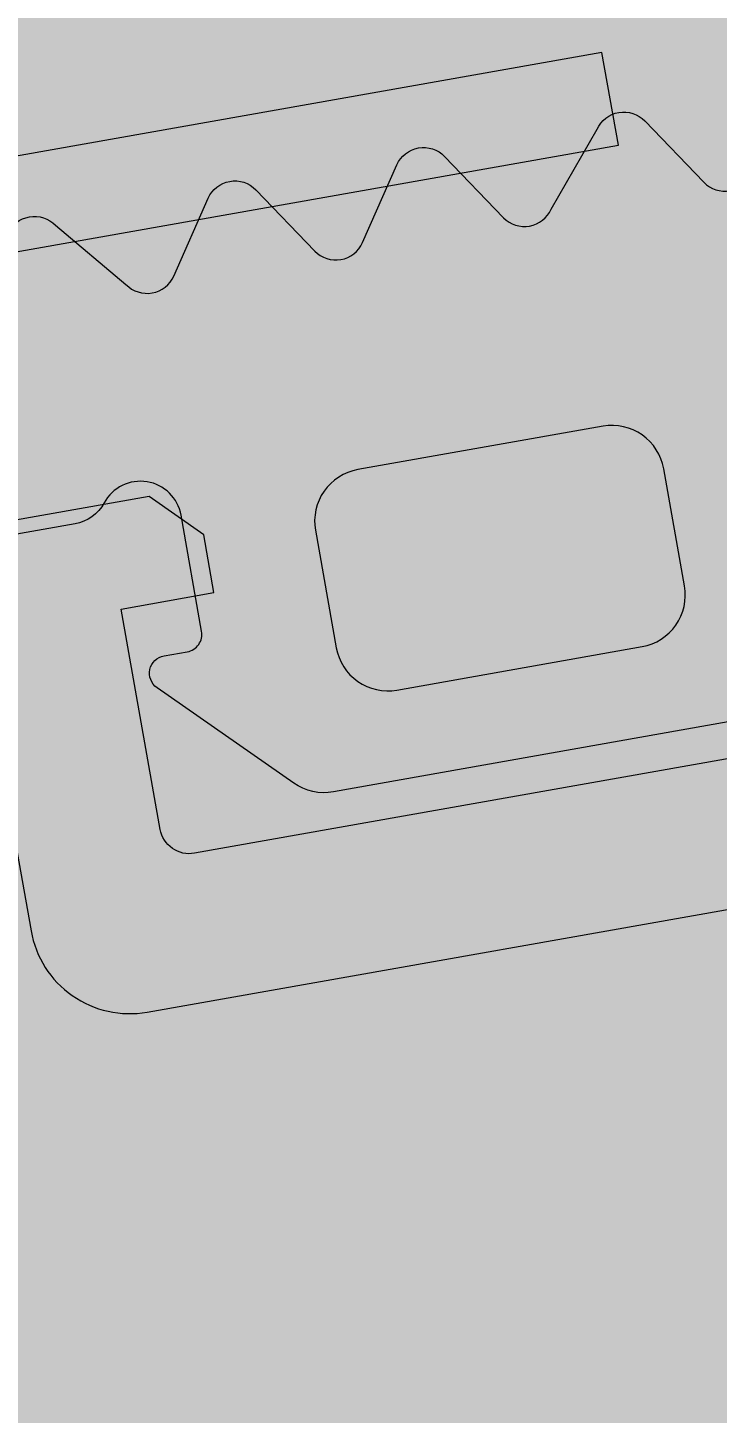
# Model space of a CAD drawing. Header units: millimetres. Extents: x -9096648 to 8741128, y -70248 to 735163.
# Drawn here: x -194438.13 to -194431, y 346318.95 to 346333.3 of the extents above; entities that cross this region are included whole.
import ezdxf
from ezdxf import colors
from ezdxf.entities.mleader import LeaderData, LeaderLine
from ezdxf.enums import TextEntityAlignment as Align
from ezdxf.math import Vec2, Vec3

# ---------------------------------------------------------------- set-up
doc = ezdxf.new("R2018")
doc.units = ezdxf.units.MM
for name, color, linetype, lineweight in [('АР_Маркер экспликации', 239, 'Continuous', 13), ('АР_Номер помещения', 1, 'Continuous', 25), ('АР_Отметки', 250, 'Continuous', 15), ('АР_Помещения_площадь', 19, 'Continuous', 9), ('АР_Размеры', 175, 'Continuous', 9), ('АР_Сущ Несущая стена', 202, 'Continuous', 30)]:
    doc.layers.add(name, color=color, linetype=linetype, lineweight=lineweight)
doc.layers.add('АР_Названия помещений', color=124, linetype='Continuous', lineweight=5, plot=False)
doc.styles.add('ISOCPEUR', font='isocpeui.ttf', dxfattribs={"height": 250})
doc.styles.get("Standard").update_dxf_attribs({"font": 'arial.ttf'})

# ---------------------------------------------------------------- blocks, each defined once
blk = doc.blocks.new('*U2187')
at = {"color": 8, "style": 'ISOCPEUR', "flags": 1}
blk.add_attdef('КАТЕГОРИЯ', (-499.166, -2092.186), '', height=250, dxfattribs=at)
at = {"layer": 'АР_Номер помещения', "color": 8, "style": 'ISOCPEUR'}
blk.add_attdef('НОМЕР_ПОМЕЩЕНИЯ', text='', height=300, dxfattribs=at).set_placement((-21006.233, -3796.072), align=Align.MIDDLE_CENTER)
at = {"layer": 'АР_Помещения_площадь', "color": 8, "lineweight": 30, "flags": 104}
blk.add_attdef('ИМЯ_ПОМЕЩЕНИЯ', text='', height=100, dxfattribs=at).set_placement((157.628, 1217.141), align=Align.MIDDLE_CENTER)
at = {"layer": 'АР_Помещения_площадь', "color": 8, "style": 'ISOCPEUR'}
blk.add_attdef('ПЛОЩАДЬ_ПОМЕЩЕНИЯ', text='', height=200, dxfattribs=at).set_placement((-20054.82, -13069.522), align=Align.MIDDLE_RIGHT)
blk = doc.blocks.new('*U2171')
at = {"color": 8, "style": 'ISOCPEUR', "flags": 1}
blk.add_attdef('КАТЕГОРИЯ', (-499.166, -2092.186), '', height=250, dxfattribs=at)
at = {"layer": 'АР_Номер помещения', "color": 8, "style": 'ISOCPEUR'}
blk.add_attdef('НОМЕР_ПОМЕЩЕНИЯ', text='', height=300, dxfattribs=at).set_placement((1135.237, -4683.519), align=Align.MIDDLE_CENTER)
at = {"layer": 'АР_Помещения_площадь', "color": 8, "lineweight": 30, "flags": 104}
blk.add_attdef('ИМЯ_ПОМЕЩЕНИЯ', text='', height=100, dxfattribs=at).set_placement((157.628, 1217.141), align=Align.MIDDLE_CENTER)
at = {"layer": 'АР_Помещения_площадь', "color": 8, "style": 'ISOCPEUR'}
blk.add_attdef('ПЛОЩАДЬ_ПОМЕЩЕНИЯ', text='', height=200, dxfattribs=at).set_placement((6388.051, -10752.088), align=Align.MIDDLE_RIGHT)
blk = doc.blocks.new('*U2167')
at = {"color": 8, "style": 'ISOCPEUR', "flags": 1}
blk.add_attdef('КАТЕГОРИЯ', (-499.166, -2092.186), '', height=250, dxfattribs=at)
at = {"layer": 'АР_Номер помещения', "color": 8, "style": 'ISOCPEUR'}
blk.add_attdef('НОМЕР_ПОМЕЩЕНИЯ', text='', height=300, dxfattribs=at).set_placement((-20232.679, 2600.078), align=Align.MIDDLE_CENTER)
at = {"layer": 'АР_Помещения_площадь', "color": 8, "style": 'ISOCPEUR'}
blk.add_attdef('ПЛОЩАДЬ_ПОМЕЩЕНИЯ', text='', height=200, dxfattribs=at).set_placement((-20053.458, 1769.683), align=Align.MIDDLE_RIGHT)
at = {"layer": 'АР_Помещения_площадь', "color": 8, "lineweight": 30, "flags": 104}
blk.add_attdef('ИМЯ_ПОМЕЩЕНИЯ', text='', height=100, dxfattribs=at).set_placement((157.628, 1217.141), align=Align.MIDDLE_CENTER)
blk = doc.blocks.new('*U2168')
at = {"color": 8, "style": 'ISOCPEUR', "flags": 1}
blk.add_attdef('КАТЕГОРИЯ', (-499.166, -2092.186), '', height=250, dxfattribs=at)
at = {"layer": 'АР_Номер помещения', "color": 8, "style": 'ISOCPEUR'}
blk.add_attdef('НОМЕР_ПОМЕЩЕНИЯ', text='', height=300, dxfattribs=at).set_placement((-17103.919, 4164.009), align=Align.MIDDLE_CENTER)
at = {"layer": 'АР_Помещения_площадь', "color": 8, "style": 'ISOCPEUR'}
blk.add_attdef('ПЛОЩАДЬ_ПОМЕЩЕНИЯ', text='', height=200, dxfattribs=at).set_placement((-15108.805, 2968.381), align=Align.MIDDLE_RIGHT)
at = {"layer": 'АР_Помещения_площадь', "color": 8, "lineweight": 30, "flags": 104}
blk.add_attdef('ИМЯ_ПОМЕЩЕНИЯ', text='', height=100, dxfattribs=at).set_placement((157.628, 1217.141), align=Align.MIDDLE_CENTER)
blk = doc.blocks.new('_DotSmall')
at = {"color": 8, "linetype": 'ByBlock', "const_width": 0.5}
blk.add_lwpolyline([(-0.0625, 0, 1), (0.0625, 0, 1)], format="xyb", close=True, dxfattribs=at)

msp = doc.modelspace()

# ---------------------------------------------------------------- linework, layer by layer
at = {"layer": 'АР_Размеры', "color": 8}
msp.add_lwpolyline([(-194482.305, 346323.169), (-194432.024, 346332.08), (-194432.195, 346333.041), (-194482.475, 346324.129)], close=True, dxfattribs=at)
msp.add_lwpolyline([(-194482.305, 346323.169), (-194432.024, 346332.08), (-194432.195, 346333.041), (-194482.475, 346324.129)], close=True, dxfattribs=at)
msp.add_lwpolyline([(-194482.305, 346323.169), (-194432.024, 346332.08), (-194432.195, 346333.041), (-194482.475, 346324.129)], close=True, dxfattribs=at)
msp.add_lwpolyline([(-194482.305, 346323.169), (-194432.024, 346332.08), (-194432.195, 346333.041), (-194482.475, 346324.129)], close=True, dxfattribs=at)
msp.add_lwpolyline([(-194482.305, 346323.169), (-194432.024, 346332.08), (-194432.195, 346333.041), (-194482.475, 346324.129)], close=True, dxfattribs=at)
msp.add_lwpolyline([(-194482.305, 346323.169), (-194432.024, 346332.08), (-194432.195, 346333.041), (-194482.475, 346324.129)], close=True, dxfattribs=at)
msp.add_lwpolyline([(-194482.305, 346323.169), (-194432.024, 346332.08), (-194432.195, 346333.041), (-194482.475, 346324.129)], close=True, dxfattribs=at)
msp.add_lwpolyline([(-194482.305, 346323.169), (-194432.024, 346332.08), (-194432.195, 346333.041), (-194482.475, 346324.129)], close=True, dxfattribs=at)
msp.add_lwpolyline([(-194482.305, 346323.169), (-194432.024, 346332.08), (-194432.195, 346333.041), (-194482.475, 346324.129)], close=True, dxfattribs=at)
msp.add_lwpolyline([(-194482.305, 346323.169), (-194432.024, 346332.08), (-194432.195, 346333.041), (-194482.475, 346324.129)], close=True, dxfattribs=at)
msp.add_lwpolyline([(-194482.305, 346323.169), (-194432.024, 346332.08), (-194432.195, 346333.041), (-194482.475, 346324.129)], close=True, dxfattribs=at)
msp.add_lwpolyline([(-194482.305, 346323.169), (-194432.024, 346332.08), (-194432.195, 346333.041), (-194482.475, 346324.129)], close=True, dxfattribs=at)
msp.add_lwpolyline([(-194482.305, 346323.169), (-194432.024, 346332.08), (-194432.195, 346333.041), (-194482.475, 346324.129)], close=True, dxfattribs=at)
msp.add_lwpolyline([(-194482.305, 346323.169), (-194432.024, 346332.08), (-194432.195, 346333.041), (-194482.475, 346324.129)], close=True, dxfattribs=at)
msp.add_lwpolyline([(-194482.305, 346323.169), (-194432.024, 346332.08), (-194432.195, 346333.041), (-194482.475, 346324.129)], close=True, dxfattribs=at)
msp.add_lwpolyline([(-194482.305, 346323.169), (-194432.024, 346332.08), (-194432.195, 346333.041), (-194482.475, 346324.129)], close=True, dxfattribs=at)
msp.add_lwpolyline([(-194482.305, 346323.169), (-194432.024, 346332.08), (-194432.195, 346333.041), (-194482.475, 346324.129)], close=True, dxfattribs=at)
msp.add_lwpolyline([(-194482.305, 346323.169), (-194432.024, 346332.08), (-194432.195, 346333.041), (-194482.475, 346324.129)], close=True, dxfattribs=at)
msp.add_lwpolyline([(-194482.305, 346323.169), (-194432.024, 346332.08), (-194432.195, 346333.041), (-194482.475, 346324.129)], close=True, dxfattribs=at)
msp.add_lwpolyline([(-194482.305, 346323.169), (-194432.024, 346332.08), (-194432.195, 346333.041), (-194482.475, 346324.129)], close=True, dxfattribs=at)
msp.add_lwpolyline([(-194482.305, 346323.169), (-194432.024, 346332.08), (-194432.195, 346333.041), (-194482.475, 346324.129)], close=True, dxfattribs=at)
msp.add_lwpolyline([(-194482.305, 346323.169), (-194432.024, 346332.08), (-194432.195, 346333.041), (-194482.475, 346324.129)], close=True, dxfattribs=at)
msp.add_lwpolyline([(-194482.305, 346323.169), (-194432.024, 346332.08), (-194432.195, 346333.041), (-194482.475, 346324.129)], close=True, dxfattribs=at)
msp.add_lwpolyline([(-194482.305, 346323.169), (-194432.024, 346332.08), (-194432.195, 346333.041), (-194482.475, 346324.129)], close=True, dxfattribs=at)
at = {"layer": 'АР_Размеры', "color": 8, "lineweight": 0, "ltscale": 100, "transparency": 33554687}
for points in [[(-194438.339, 346331.164, -0.527868), (-194437.843, 346331.252), (-194437.115, 346330.638, 0.527868), (-194436.62, 346330.726), (-194436.267, 346331.532, -0.527868), (-194435.772, 346331.619), (-194435.164, 346330.984, 0.527868), (-194434.668, 346331.072), (-194434.316, 346331.877, -0.527868), (-194433.82, 346331.965), (-194433.212, 346331.33, 0.527868), (-194432.717, 346331.418), (-194432.244, 346332.245, -0.527868), (-194431.749, 346332.332), (-194431.141, 346331.697, 0.527868), (-194430.645, 346331.785)], [(-194438.339, 346331.164, -0.527868), (-194437.843, 346331.252), (-194437.115, 346330.638, 0.527868), (-194436.62, 346330.726), (-194436.267, 346331.532, -0.527868), (-194435.772, 346331.619), (-194435.164, 346330.984, 0.527868), (-194434.668, 346331.072), (-194434.316, 346331.877, -0.527868), (-194433.82, 346331.965), (-194433.212, 346331.33, 0.527868), (-194432.717, 346331.418), (-194432.244, 346332.245, -0.527868), (-194431.749, 346332.332), (-194431.141, 346331.697, 0.527868), (-194430.645, 346331.785)], [(-194438.339, 346331.164, -0.527868), (-194437.843, 346331.252), (-194437.115, 346330.638, 0.527868), (-194436.62, 346330.726), (-194436.267, 346331.532, -0.527868), (-194435.772, 346331.619), (-194435.164, 346330.984, 0.527868), (-194434.668, 346331.072), (-194434.316, 346331.877, -0.527868), (-194433.82, 346331.965), (-194433.212, 346331.33, 0.527868), (-194432.717, 346331.418), (-194432.244, 346332.245, -0.527868), (-194431.749, 346332.332), (-194431.141, 346331.697, 0.527868), (-194430.645, 346331.785)], [(-194438.339, 346331.164, -0.527868), (-194437.843, 346331.252), (-194437.115, 346330.638, 0.527868), (-194436.62, 346330.726), (-194436.267, 346331.532, -0.527868), (-194435.772, 346331.619), (-194435.164, 346330.984, 0.527868), (-194434.668, 346331.072), (-194434.316, 346331.877, -0.527868), (-194433.82, 346331.965), (-194433.212, 346331.33, 0.527868), (-194432.717, 346331.418), (-194432.244, 346332.245, -0.527868), (-194431.749, 346332.332), (-194431.141, 346331.697, 0.527868), (-194430.645, 346331.785)], [(-194438.339, 346331.164, -0.527868), (-194437.843, 346331.252), (-194437.115, 346330.638, 0.527868), (-194436.62, 346330.726), (-194436.267, 346331.532, -0.527868), (-194435.772, 346331.619), (-194435.164, 346330.984, 0.527868), (-194434.668, 346331.072), (-194434.316, 346331.877, -0.527868), (-194433.82, 346331.965), (-194433.212, 346331.33, 0.527868), (-194432.717, 346331.418), (-194432.244, 346332.245, -0.527868), (-194431.749, 346332.332), (-194431.141, 346331.697, 0.527868), (-194430.645, 346331.785)], [(-194438.339, 346331.164, -0.527868), (-194437.843, 346331.252), (-194437.115, 346330.638, 0.527868), (-194436.62, 346330.726), (-194436.267, 346331.532, -0.527868), (-194435.772, 346331.619), (-194435.164, 346330.984, 0.527868), (-194434.668, 346331.072), (-194434.316, 346331.877, -0.527868), (-194433.82, 346331.965), (-194433.212, 346331.33, 0.527868), (-194432.717, 346331.418), (-194432.244, 346332.245, -0.527868), (-194431.749, 346332.332), (-194431.141, 346331.697, 0.527868), (-194430.645, 346331.785)], [(-194438.339, 346331.164, -0.527868), (-194437.843, 346331.252), (-194437.115, 346330.638, 0.527868), (-194436.62, 346330.726), (-194436.267, 346331.532, -0.527868), (-194435.772, 346331.619), (-194435.164, 346330.984, 0.527868), (-194434.668, 346331.072), (-194434.316, 346331.877, -0.527868), (-194433.82, 346331.965), (-194433.212, 346331.33, 0.527868), (-194432.717, 346331.418), (-194432.244, 346332.245, -0.527868), (-194431.749, 346332.332), (-194431.141, 346331.697, 0.527868), (-194430.645, 346331.785)], [(-194438.339, 346331.164, -0.527868), (-194437.843, 346331.252), (-194437.115, 346330.638, 0.527868), (-194436.62, 346330.726), (-194436.267, 346331.532, -0.527868), (-194435.772, 346331.619), (-194435.164, 346330.984, 0.527868), (-194434.668, 346331.072), (-194434.316, 346331.877, -0.527868), (-194433.82, 346331.965), (-194433.212, 346331.33, 0.527868), (-194432.717, 346331.418), (-194432.244, 346332.245, -0.527868), (-194431.749, 346332.332), (-194431.141, 346331.697, 0.527868), (-194430.645, 346331.785)], [(-194438.339, 346331.164, -0.527868), (-194437.843, 346331.252), (-194437.115, 346330.638, 0.527868), (-194436.62, 346330.726), (-194436.267, 346331.532, -0.527868), (-194435.772, 346331.619), (-194435.164, 346330.984, 0.527868), (-194434.668, 346331.072), (-194434.316, 346331.877, -0.527868), (-194433.82, 346331.965), (-194433.212, 346331.33, 0.527868), (-194432.717, 346331.418), (-194432.244, 346332.245, -0.527868), (-194431.749, 346332.332), (-194431.141, 346331.697, 0.527868), (-194430.645, 346331.785)], [(-194438.339, 346331.164, -0.527868), (-194437.843, 346331.252), (-194437.115, 346330.638, 0.527868), (-194436.62, 346330.726), (-194436.267, 346331.532, -0.527868), (-194435.772, 346331.619), (-194435.164, 346330.984, 0.527868), (-194434.668, 346331.072), (-194434.316, 346331.877, -0.527868), (-194433.82, 346331.965), (-194433.212, 346331.33, 0.527868), (-194432.717, 346331.418), (-194432.244, 346332.245, -0.527868), (-194431.749, 346332.332), (-194431.141, 346331.697, 0.527868), (-194430.645, 346331.785)], [(-194438.339, 346331.164, -0.527868), (-194437.843, 346331.252), (-194437.115, 346330.638, 0.527868), (-194436.62, 346330.726), (-194436.267, 346331.532, -0.527868), (-194435.772, 346331.619), (-194435.164, 346330.984, 0.527868), (-194434.668, 346331.072), (-194434.316, 346331.877, -0.527868), (-194433.82, 346331.965), (-194433.212, 346331.33, 0.527868), (-194432.717, 346331.418), (-194432.244, 346332.245, -0.527868), (-194431.749, 346332.332), (-194431.141, 346331.697, 0.527868), (-194430.645, 346331.785)], [(-194438.339, 346331.164, -0.527868), (-194437.843, 346331.252), (-194437.115, 346330.638, 0.527868), (-194436.62, 346330.726), (-194436.267, 346331.532, -0.527868), (-194435.772, 346331.619), (-194435.164, 346330.984, 0.527868), (-194434.668, 346331.072), (-194434.316, 346331.877, -0.527868), (-194433.82, 346331.965), (-194433.212, 346331.33, 0.527868), (-194432.717, 346331.418), (-194432.244, 346332.245, -0.527868), (-194431.749, 346332.332), (-194431.141, 346331.697, 0.527868), (-194430.645, 346331.785)], [(-194438.339, 346331.164, -0.527868), (-194437.843, 346331.252), (-194437.115, 346330.638, 0.527868), (-194436.62, 346330.726), (-194436.267, 346331.532, -0.527868), (-194435.772, 346331.619), (-194435.164, 346330.984, 0.527868), (-194434.668, 346331.072), (-194434.316, 346331.877, -0.527868), (-194433.82, 346331.965), (-194433.212, 346331.33, 0.527868), (-194432.717, 346331.418), (-194432.244, 346332.245, -0.527868), (-194431.749, 346332.332), (-194431.141, 346331.697, 0.527868), (-194430.645, 346331.785)], [(-194438.339, 346331.164, -0.527868), (-194437.843, 346331.252), (-194437.115, 346330.638, 0.527868), (-194436.62, 346330.726), (-194436.267, 346331.532, -0.527868), (-194435.772, 346331.619), (-194435.164, 346330.984, 0.527868), (-194434.668, 346331.072), (-194434.316, 346331.877, -0.527868), (-194433.82, 346331.965), (-194433.212, 346331.33, 0.527868), (-194432.717, 346331.418), (-194432.244, 346332.245, -0.527868), (-194431.749, 346332.332), (-194431.141, 346331.697, 0.527868), (-194430.645, 346331.785)], [(-194438.339, 346331.164, -0.527868), (-194437.843, 346331.252), (-194437.115, 346330.638, 0.527868), (-194436.62, 346330.726), (-194436.267, 346331.532, -0.527868), (-194435.772, 346331.619), (-194435.164, 346330.984, 0.527868), (-194434.668, 346331.072), (-194434.316, 346331.877, -0.527868), (-194433.82, 346331.965), (-194433.212, 346331.33, 0.527868), (-194432.717, 346331.418), (-194432.244, 346332.245, -0.527868), (-194431.749, 346332.332), (-194431.141, 346331.697, 0.527868), (-194430.645, 346331.785)], [(-194438.339, 346331.164, -0.527868), (-194437.843, 346331.252), (-194437.115, 346330.638, 0.527868), (-194436.62, 346330.726), (-194436.267, 346331.532, -0.527868), (-194435.772, 346331.619), (-194435.164, 346330.984, 0.527868), (-194434.668, 346331.072), (-194434.316, 346331.877, -0.527868), (-194433.82, 346331.965), (-194433.212, 346331.33, 0.527868), (-194432.717, 346331.418), (-194432.244, 346332.245, -0.527868), (-194431.749, 346332.332), (-194431.141, 346331.697, 0.527868), (-194430.645, 346331.785)], [(-194438.339, 346331.164, -0.527868), (-194437.843, 346331.252), (-194437.115, 346330.638, 0.527868), (-194436.62, 346330.726), (-194436.267, 346331.532, -0.527868), (-194435.772, 346331.619), (-194435.164, 346330.984, 0.527868), (-194434.668, 346331.072), (-194434.316, 346331.877, -0.527868), (-194433.82, 346331.965), (-194433.212, 346331.33, 0.527868), (-194432.717, 346331.418), (-194432.244, 346332.245, -0.527868), (-194431.749, 346332.332), (-194431.141, 346331.697, 0.527868), (-194430.645, 346331.785)], [(-194438.339, 346331.164, -0.527868), (-194437.843, 346331.252), (-194437.115, 346330.638, 0.527868), (-194436.62, 346330.726), (-194436.267, 346331.532, -0.527868), (-194435.772, 346331.619), (-194435.164, 346330.984, 0.527868), (-194434.668, 346331.072), (-194434.316, 346331.877, -0.527868), (-194433.82, 346331.965), (-194433.212, 346331.33, 0.527868), (-194432.717, 346331.418), (-194432.244, 346332.245, -0.527868), (-194431.749, 346332.332), (-194431.141, 346331.697, 0.527868), (-194430.645, 346331.785)], [(-194438.339, 346331.164, -0.527868), (-194437.843, 346331.252), (-194437.115, 346330.638, 0.527868), (-194436.62, 346330.726), (-194436.267, 346331.532, -0.527868), (-194435.772, 346331.619), (-194435.164, 346330.984, 0.527868), (-194434.668, 346331.072), (-194434.316, 346331.877, -0.527868), (-194433.82, 346331.965), (-194433.212, 346331.33, 0.527868), (-194432.717, 346331.418), (-194432.244, 346332.245, -0.527868), (-194431.749, 346332.332), (-194431.141, 346331.697, 0.527868), (-194430.645, 346331.785)], [(-194438.339, 346331.164, -0.527868), (-194437.843, 346331.252), (-194437.115, 346330.638, 0.527868), (-194436.62, 346330.726), (-194436.267, 346331.532, -0.527868), (-194435.772, 346331.619), (-194435.164, 346330.984, 0.527868), (-194434.668, 346331.072), (-194434.316, 346331.877, -0.527868), (-194433.82, 346331.965), (-194433.212, 346331.33, 0.527868), (-194432.717, 346331.418), (-194432.244, 346332.245, -0.527868), (-194431.749, 346332.332), (-194431.141, 346331.697, 0.527868), (-194430.645, 346331.785)], [(-194438.339, 346331.164, -0.527868), (-194437.843, 346331.252), (-194437.115, 346330.638, 0.527868), (-194436.62, 346330.726), (-194436.267, 346331.532, -0.527868), (-194435.772, 346331.619), (-194435.164, 346330.984, 0.527868), (-194434.668, 346331.072), (-194434.316, 346331.877, -0.527868), (-194433.82, 346331.965), (-194433.212, 346331.33, 0.527868), (-194432.717, 346331.418), (-194432.244, 346332.245, -0.527868), (-194431.749, 346332.332), (-194431.141, 346331.697, 0.527868), (-194430.645, 346331.785)], [(-194438.339, 346331.164, -0.527868), (-194437.843, 346331.252), (-194437.115, 346330.638, 0.527868), (-194436.62, 346330.726), (-194436.267, 346331.532, -0.527868), (-194435.772, 346331.619), (-194435.164, 346330.984, 0.527868), (-194434.668, 346331.072), (-194434.316, 346331.877, -0.527868), (-194433.82, 346331.965), (-194433.212, 346331.33, 0.527868), (-194432.717, 346331.418), (-194432.244, 346332.245, -0.527868), (-194431.749, 346332.332), (-194431.141, 346331.697, 0.527868), (-194430.645, 346331.785)], [(-194438.339, 346331.164, -0.527868), (-194437.843, 346331.252), (-194437.115, 346330.638, 0.527868), (-194436.62, 346330.726), (-194436.267, 346331.532, -0.527868), (-194435.772, 346331.619), (-194435.164, 346330.984, 0.527868), (-194434.668, 346331.072), (-194434.316, 346331.877, -0.527868), (-194433.82, 346331.965), (-194433.212, 346331.33, 0.527868), (-194432.717, 346331.418), (-194432.244, 346332.245, -0.527868), (-194431.749, 346332.332), (-194431.141, 346331.697, 0.527868), (-194430.645, 346331.785)], [(-194438.339, 346331.164, -0.527868), (-194437.843, 346331.252), (-194437.115, 346330.638, 0.527868), (-194436.62, 346330.726), (-194436.267, 346331.532, -0.527868), (-194435.772, 346331.619), (-194435.164, 346330.984, 0.527868), (-194434.668, 346331.072), (-194434.316, 346331.877, -0.527868), (-194433.82, 346331.965), (-194433.212, 346331.33, 0.527868), (-194432.717, 346331.418), (-194432.244, 346332.245, -0.527868), (-194431.749, 346332.332), (-194431.141, 346331.697, 0.527868), (-194430.645, 346331.785)], [(-194430.889, 346326.11), (-194434.97, 346325.386, -0.198883), (-194435.38, 346325.477), (-194436.794, 346326.465, -0.668339), (-194436.721, 346326.795), (-194436.481, 346326.837, 0.4144), (-194436.333, 346327.049), (-194436.545, 346328.25, 0.710202), (-194437.341, 346328.378, -0.228696), (-194437.642, 346328.161), (-194446.815, 346326.535, -0.414362)], [(-194430.889, 346326.11), (-194434.97, 346325.386, -0.198883), (-194435.38, 346325.477), (-194436.794, 346326.465, -0.668339), (-194436.721, 346326.795), (-194436.481, 346326.837, 0.4144), (-194436.333, 346327.049), (-194436.545, 346328.25, 0.710202), (-194437.341, 346328.378, -0.228696), (-194437.642, 346328.161), (-194446.815, 346326.535, -0.414362)], [(-194430.889, 346326.11), (-194434.97, 346325.386, -0.198883), (-194435.38, 346325.477), (-194436.794, 346326.465, -0.668339), (-194436.721, 346326.795), (-194436.481, 346326.837, 0.4144), (-194436.333, 346327.049), (-194436.545, 346328.25, 0.710202), (-194437.341, 346328.378, -0.228696), (-194437.642, 346328.161), (-194446.815, 346326.535, -0.414362)], [(-194430.889, 346326.11), (-194434.97, 346325.386, -0.198883), (-194435.38, 346325.477), (-194436.794, 346326.465, -0.668339), (-194436.721, 346326.795), (-194436.481, 346326.837, 0.4144), (-194436.333, 346327.049), (-194436.545, 346328.25, 0.710202), (-194437.341, 346328.378, -0.228696), (-194437.642, 346328.161), (-194446.815, 346326.535, -0.414362)], [(-194430.889, 346326.11), (-194434.97, 346325.386, -0.198883), (-194435.38, 346325.477), (-194436.794, 346326.465, -0.668339), (-194436.721, 346326.795), (-194436.481, 346326.837, 0.4144), (-194436.333, 346327.049), (-194436.545, 346328.25, 0.710202), (-194437.341, 346328.378, -0.228696), (-194437.642, 346328.161), (-194446.815, 346326.535, -0.414362)], [(-194430.889, 346326.11), (-194434.97, 346325.386, -0.198883), (-194435.38, 346325.477), (-194436.794, 346326.465, -0.668339), (-194436.721, 346326.795), (-194436.481, 346326.837, 0.4144), (-194436.333, 346327.049), (-194436.545, 346328.25, 0.710202), (-194437.341, 346328.378, -0.228696), (-194437.642, 346328.161), (-194446.815, 346326.535, -0.414362)], [(-194430.889, 346326.11), (-194434.97, 346325.386, -0.198883), (-194435.38, 346325.477), (-194436.794, 346326.465, -0.668339), (-194436.721, 346326.795), (-194436.481, 346326.837, 0.4144), (-194436.333, 346327.049), (-194436.545, 346328.25, 0.710202), (-194437.341, 346328.378, -0.228696), (-194437.642, 346328.161), (-194446.815, 346326.535, -0.414362)], [(-194430.889, 346326.11), (-194434.97, 346325.386, -0.198883), (-194435.38, 346325.477), (-194436.794, 346326.465, -0.668339), (-194436.721, 346326.795), (-194436.481, 346326.837, 0.4144), (-194436.333, 346327.049), (-194436.545, 346328.25, 0.710202), (-194437.341, 346328.378, -0.228696), (-194437.642, 346328.161), (-194446.815, 346326.535, -0.414362)], [(-194430.889, 346326.11), (-194434.97, 346325.386, -0.198883), (-194435.38, 346325.477), (-194436.794, 346326.465, -0.668339), (-194436.721, 346326.795), (-194436.481, 346326.837, 0.4144), (-194436.333, 346327.049), (-194436.545, 346328.25, 0.710202), (-194437.341, 346328.378, -0.228696), (-194437.642, 346328.161), (-194446.815, 346326.535, -0.414362)], [(-194430.889, 346326.11), (-194434.97, 346325.386, -0.198883), (-194435.38, 346325.477), (-194436.794, 346326.465, -0.668339), (-194436.721, 346326.795), (-194436.481, 346326.837, 0.4144), (-194436.333, 346327.049), (-194436.545, 346328.25, 0.710202), (-194437.341, 346328.378, -0.228696), (-194437.642, 346328.161), (-194446.815, 346326.535, -0.414362)], [(-194430.889, 346326.11), (-194434.97, 346325.386, -0.198883), (-194435.38, 346325.477), (-194436.794, 346326.465, -0.668339), (-194436.721, 346326.795), (-194436.481, 346326.837, 0.4144), (-194436.333, 346327.049), (-194436.545, 346328.25, 0.710202), (-194437.341, 346328.378, -0.228696), (-194437.642, 346328.161), (-194446.815, 346326.535, -0.414362)], [(-194430.889, 346326.11), (-194434.97, 346325.386, -0.198883), (-194435.38, 346325.477), (-194436.794, 346326.465, -0.668339), (-194436.721, 346326.795), (-194436.481, 346326.837, 0.4144), (-194436.333, 346327.049), (-194436.545, 346328.25, 0.710202), (-194437.341, 346328.378, -0.228696), (-194437.642, 346328.161), (-194446.815, 346326.535, -0.414362)], [(-194430.889, 346326.11), (-194434.97, 346325.386, -0.198883), (-194435.38, 346325.477), (-194436.794, 346326.465, -0.668339), (-194436.721, 346326.795), (-194436.481, 346326.837, 0.4144), (-194436.333, 346327.049), (-194436.545, 346328.25, 0.710202), (-194437.341, 346328.378, -0.228696), (-194437.642, 346328.161), (-194446.815, 346326.535, -0.414362)], [(-194430.889, 346326.11), (-194434.97, 346325.386, -0.198883), (-194435.38, 346325.477), (-194436.794, 346326.465, -0.668339), (-194436.721, 346326.795), (-194436.481, 346326.837, 0.4144), (-194436.333, 346327.049), (-194436.545, 346328.25, 0.710202), (-194437.341, 346328.378, -0.228696), (-194437.642, 346328.161), (-194446.815, 346326.535, -0.414362)], [(-194430.889, 346326.11), (-194434.97, 346325.386, -0.198883), (-194435.38, 346325.477), (-194436.794, 346326.465, -0.668339), (-194436.721, 346326.795), (-194436.481, 346326.837, 0.4144), (-194436.333, 346327.049), (-194436.545, 346328.25, 0.710202), (-194437.341, 346328.378, -0.228696), (-194437.642, 346328.161), (-194446.815, 346326.535, -0.414362)], [(-194430.889, 346326.11), (-194434.97, 346325.386, -0.198883), (-194435.38, 346325.477), (-194436.794, 346326.465, -0.668339), (-194436.721, 346326.795), (-194436.481, 346326.837, 0.4144), (-194436.333, 346327.049), (-194436.545, 346328.25, 0.710202), (-194437.341, 346328.378, -0.228696), (-194437.642, 346328.161), (-194446.815, 346326.535, -0.414362)], [(-194430.889, 346326.11), (-194434.97, 346325.386, -0.198883), (-194435.38, 346325.477), (-194436.794, 346326.465, -0.668339), (-194436.721, 346326.795), (-194436.481, 346326.837, 0.4144), (-194436.333, 346327.049), (-194436.545, 346328.25, 0.710202), (-194437.341, 346328.378, -0.228696), (-194437.642, 346328.161), (-194446.815, 346326.535, -0.414362)], [(-194430.889, 346326.11), (-194434.97, 346325.386, -0.198883), (-194435.38, 346325.477), (-194436.794, 346326.465, -0.668339), (-194436.721, 346326.795), (-194436.481, 346326.837, 0.4144), (-194436.333, 346327.049), (-194436.545, 346328.25, 0.710202), (-194437.341, 346328.378, -0.228696), (-194437.642, 346328.161), (-194446.815, 346326.535, -0.414362)], [(-194430.889, 346326.11), (-194434.97, 346325.386, -0.198883), (-194435.38, 346325.477), (-194436.794, 346326.465, -0.668339), (-194436.721, 346326.795), (-194436.481, 346326.837, 0.4144), (-194436.333, 346327.049), (-194436.545, 346328.25, 0.710202), (-194437.341, 346328.378, -0.228696), (-194437.642, 346328.161), (-194446.815, 346326.535, -0.414362)], [(-194430.889, 346326.11), (-194434.97, 346325.386, -0.198883), (-194435.38, 346325.477), (-194436.794, 346326.465, -0.668339), (-194436.721, 346326.795), (-194436.481, 346326.837, 0.4144), (-194436.333, 346327.049), (-194436.545, 346328.25, 0.710202), (-194437.341, 346328.378, -0.228696), (-194437.642, 346328.161), (-194446.815, 346326.535, -0.414362)], [(-194430.889, 346326.11), (-194434.97, 346325.386, -0.198883), (-194435.38, 346325.477), (-194436.794, 346326.465, -0.668339), (-194436.721, 346326.795), (-194436.481, 346326.837, 0.4144), (-194436.333, 346327.049), (-194436.545, 346328.25, 0.710202), (-194437.341, 346328.378, -0.228696), (-194437.642, 346328.161), (-194446.815, 346326.535, -0.414362)], [(-194430.889, 346326.11), (-194434.97, 346325.386, -0.198883), (-194435.38, 346325.477), (-194436.794, 346326.465, -0.668339), (-194436.721, 346326.795), (-194436.481, 346326.837, 0.4144), (-194436.333, 346327.049), (-194436.545, 346328.25, 0.710202), (-194437.341, 346328.378, -0.228696), (-194437.642, 346328.161), (-194446.815, 346326.535, -0.414362)], [(-194430.889, 346326.11), (-194434.97, 346325.386, -0.198883), (-194435.38, 346325.477), (-194436.794, 346326.465, -0.668339), (-194436.721, 346326.795), (-194436.481, 346326.837, 0.4144), (-194436.333, 346327.049), (-194436.545, 346328.25, 0.710202), (-194437.341, 346328.378, -0.228696), (-194437.642, 346328.161), (-194446.815, 346326.535, -0.414362)], [(-194430.889, 346326.11), (-194434.97, 346325.386, -0.198883), (-194435.38, 346325.477), (-194436.794, 346326.465, -0.668339), (-194436.721, 346326.795), (-194436.481, 346326.837, 0.4144), (-194436.333, 346327.049), (-194436.545, 346328.25, 0.710202), (-194437.341, 346328.378, -0.228696), (-194437.642, 346328.161), (-194446.815, 346326.535, -0.414362)], [(-194429.805, 346325.921), (-194436.408, 346324.751, -0.414362), (-194436.761, 346324.998), (-194437.165, 346327.279), (-194436.205, 346327.449), (-194436.311, 346328.049), (-194436.877, 346328.444), (-194476.499, 346321.422)], [(-194429.805, 346325.921), (-194436.408, 346324.751, -0.414362), (-194436.761, 346324.998), (-194437.165, 346327.279), (-194436.205, 346327.449), (-194436.311, 346328.049), (-194436.877, 346328.444), (-194476.499, 346321.422)], [(-194429.805, 346325.921), (-194436.408, 346324.751, -0.414362), (-194436.761, 346324.998), (-194437.165, 346327.279), (-194436.205, 346327.449), (-194436.311, 346328.049), (-194436.877, 346328.444), (-194476.499, 346321.422)], [(-194429.805, 346325.921), (-194436.408, 346324.751, -0.414362), (-194436.761, 346324.998), (-194437.165, 346327.279), (-194436.205, 346327.449), (-194436.311, 346328.049), (-194436.877, 346328.444), (-194476.499, 346321.422)], [(-194429.805, 346325.921), (-194436.408, 346324.751, -0.414362), (-194436.761, 346324.998), (-194437.165, 346327.279), (-194436.205, 346327.449), (-194436.311, 346328.049), (-194436.877, 346328.444), (-194476.499, 346321.422)], [(-194429.805, 346325.921), (-194436.408, 346324.751, -0.414362), (-194436.761, 346324.998), (-194437.165, 346327.279), (-194436.205, 346327.449), (-194436.311, 346328.049), (-194436.877, 346328.444), (-194476.499, 346321.422)], [(-194429.805, 346325.921), (-194436.408, 346324.751, -0.414362), (-194436.761, 346324.998), (-194437.165, 346327.279), (-194436.205, 346327.449), (-194436.311, 346328.049), (-194436.877, 346328.444), (-194476.499, 346321.422)], [(-194429.805, 346325.921), (-194436.408, 346324.751, -0.414362), (-194436.761, 346324.998), (-194437.165, 346327.279), (-194436.205, 346327.449), (-194436.311, 346328.049), (-194436.877, 346328.444), (-194476.499, 346321.422)], [(-194429.805, 346325.921), (-194436.408, 346324.751, -0.414362), (-194436.761, 346324.998), (-194437.165, 346327.279), (-194436.205, 346327.449), (-194436.311, 346328.049), (-194436.877, 346328.444), (-194476.499, 346321.422)], [(-194429.805, 346325.921), (-194436.408, 346324.751, -0.414362), (-194436.761, 346324.998), (-194437.165, 346327.279), (-194436.205, 346327.449), (-194436.311, 346328.049), (-194436.877, 346328.444), (-194476.499, 346321.422)], [(-194429.805, 346325.921), (-194436.408, 346324.751, -0.414362), (-194436.761, 346324.998), (-194437.165, 346327.279), (-194436.205, 346327.449), (-194436.311, 346328.049), (-194436.877, 346328.444), (-194476.499, 346321.422)], [(-194429.805, 346325.921), (-194436.408, 346324.751, -0.414362), (-194436.761, 346324.998), (-194437.165, 346327.279), (-194436.205, 346327.449), (-194436.311, 346328.049), (-194436.877, 346328.444), (-194476.499, 346321.422)], [(-194429.805, 346325.921), (-194436.408, 346324.751, -0.414362), (-194436.761, 346324.998), (-194437.165, 346327.279), (-194436.205, 346327.449), (-194436.311, 346328.049), (-194436.877, 346328.444), (-194476.499, 346321.422)], [(-194429.805, 346325.921), (-194436.408, 346324.751, -0.414362), (-194436.761, 346324.998), (-194437.165, 346327.279), (-194436.205, 346327.449), (-194436.311, 346328.049), (-194436.877, 346328.444), (-194476.499, 346321.422)], [(-194429.805, 346325.921), (-194436.408, 346324.751, -0.414362), (-194436.761, 346324.998), (-194437.165, 346327.279), (-194436.205, 346327.449), (-194436.311, 346328.049), (-194436.877, 346328.444), (-194476.499, 346321.422)], [(-194429.805, 346325.921), (-194436.408, 346324.751, -0.414362), (-194436.761, 346324.998), (-194437.165, 346327.279), (-194436.205, 346327.449), (-194436.311, 346328.049), (-194436.877, 346328.444), (-194476.499, 346321.422)], [(-194429.805, 346325.921), (-194436.408, 346324.751, -0.414362), (-194436.761, 346324.998), (-194437.165, 346327.279), (-194436.205, 346327.449), (-194436.311, 346328.049), (-194436.877, 346328.444), (-194476.499, 346321.422)], [(-194429.805, 346325.921), (-194436.408, 346324.751, -0.414362), (-194436.761, 346324.998), (-194437.165, 346327.279), (-194436.205, 346327.449), (-194436.311, 346328.049), (-194436.877, 346328.444), (-194476.499, 346321.422)], [(-194429.805, 346325.921), (-194436.408, 346324.751, -0.414362), (-194436.761, 346324.998), (-194437.165, 346327.279), (-194436.205, 346327.449), (-194436.311, 346328.049), (-194436.877, 346328.444), (-194476.499, 346321.422)], [(-194429.805, 346325.921), (-194436.408, 346324.751, -0.414362), (-194436.761, 346324.998), (-194437.165, 346327.279), (-194436.205, 346327.449), (-194436.311, 346328.049), (-194436.877, 346328.444), (-194476.499, 346321.422)], [(-194429.805, 346325.921), (-194436.408, 346324.751, -0.414362), (-194436.761, 346324.998), (-194437.165, 346327.279), (-194436.205, 346327.449), (-194436.311, 346328.049), (-194436.877, 346328.444), (-194476.499, 346321.422)], [(-194429.805, 346325.921), (-194436.408, 346324.751, -0.414362), (-194436.761, 346324.998), (-194437.165, 346327.279), (-194436.205, 346327.449), (-194436.311, 346328.049), (-194436.877, 346328.444), (-194476.499, 346321.422)], [(-194429.805, 346325.921), (-194436.408, 346324.751, -0.414362), (-194436.761, 346324.998), (-194437.165, 346327.279), (-194436.205, 346327.449), (-194436.311, 346328.049), (-194436.877, 346328.444), (-194476.499, 346321.422)], [(-194429.805, 346325.921), (-194436.408, 346324.751, -0.414362), (-194436.761, 346324.998), (-194437.165, 346327.279), (-194436.205, 346327.449), (-194436.311, 346328.049), (-194436.877, 346328.444), (-194476.499, 346321.422)], [(-194455.996, 346323.126), (-194446.392, 346324.828, -0.082799), (-194438.31, 346325.147), (-194438.097, 346323.947, 0.414326), (-194436.896, 346323.107), (-194429.572, 346324.405, -0.414326)], [(-194455.996, 346323.126), (-194446.392, 346324.828, -0.082799), (-194438.31, 346325.147), (-194438.097, 346323.947, 0.414326), (-194436.896, 346323.107), (-194429.572, 346324.405, -0.414326)], [(-194455.996, 346323.126), (-194446.392, 346324.828, -0.082799), (-194438.31, 346325.147), (-194438.097, 346323.947, 0.414326), (-194436.896, 346323.107), (-194429.572, 346324.405, -0.414326)], [(-194455.996, 346323.126), (-194446.392, 346324.828, -0.082799), (-194438.31, 346325.147), (-194438.097, 346323.947, 0.414326), (-194436.896, 346323.107), (-194429.572, 346324.405, -0.414326)], [(-194455.996, 346323.126), (-194446.392, 346324.828, -0.082799), (-194438.31, 346325.147), (-194438.097, 346323.947, 0.414326), (-194436.896, 346323.107), (-194429.572, 346324.405, -0.414326)], [(-194455.996, 346323.126), (-194446.392, 346324.828, -0.082799), (-194438.31, 346325.147), (-194438.097, 346323.947, 0.414326), (-194436.896, 346323.107), (-194429.572, 346324.405, -0.414326)], [(-194455.996, 346323.126), (-194446.392, 346324.828, -0.082799), (-194438.31, 346325.147), (-194438.097, 346323.947, 0.414326), (-194436.896, 346323.107), (-194429.572, 346324.405, -0.414326)], [(-194455.996, 346323.126), (-194446.392, 346324.828, -0.082799), (-194438.31, 346325.147), (-194438.097, 346323.947, 0.414326), (-194436.896, 346323.107), (-194429.572, 346324.405, -0.414326)], [(-194455.996, 346323.126), (-194446.392, 346324.828, -0.082799), (-194438.31, 346325.147), (-194438.097, 346323.947, 0.414326), (-194436.896, 346323.107), (-194429.572, 346324.405, -0.414326)], [(-194455.996, 346323.126), (-194446.392, 346324.828, -0.082799), (-194438.31, 346325.147), (-194438.097, 346323.947, 0.414326), (-194436.896, 346323.107), (-194429.572, 346324.405, -0.414326)], [(-194455.996, 346323.126), (-194446.392, 346324.828, -0.082799), (-194438.31, 346325.147), (-194438.097, 346323.947, 0.414326), (-194436.896, 346323.107), (-194429.572, 346324.405, -0.414326)], [(-194455.996, 346323.126), (-194446.392, 346324.828, -0.082799), (-194438.31, 346325.147), (-194438.097, 346323.947, 0.414326), (-194436.896, 346323.107), (-194429.572, 346324.405, -0.414326)], [(-194455.996, 346323.126), (-194446.392, 346324.828, -0.082799), (-194438.31, 346325.147), (-194438.097, 346323.947, 0.414326), (-194436.896, 346323.107), (-194429.572, 346324.405, -0.414326)], [(-194455.996, 346323.126), (-194446.392, 346324.828, -0.082799), (-194438.31, 346325.147), (-194438.097, 346323.947, 0.414326), (-194436.896, 346323.107), (-194429.572, 346324.405, -0.414326)], [(-194455.996, 346323.126), (-194446.392, 346324.828, -0.082799), (-194438.31, 346325.147), (-194438.097, 346323.947, 0.414326), (-194436.896, 346323.107), (-194429.572, 346324.405, -0.414326)], [(-194455.996, 346323.126), (-194446.392, 346324.828, -0.082799), (-194438.31, 346325.147), (-194438.097, 346323.947, 0.414326), (-194436.896, 346323.107), (-194429.572, 346324.405, -0.414326)], [(-194455.996, 346323.126), (-194446.392, 346324.828, -0.082799), (-194438.31, 346325.147), (-194438.097, 346323.947, 0.414326), (-194436.896, 346323.107), (-194429.572, 346324.405, -0.414326)], [(-194455.996, 346323.126), (-194446.392, 346324.828, -0.082799), (-194438.31, 346325.147), (-194438.097, 346323.947, 0.414326), (-194436.896, 346323.107), (-194429.572, 346324.405, -0.414326)], [(-194455.996, 346323.126), (-194446.392, 346324.828, -0.082799), (-194438.31, 346325.147), (-194438.097, 346323.947, 0.414326), (-194436.896, 346323.107), (-194429.572, 346324.405, -0.414326)], [(-194455.996, 346323.126), (-194446.392, 346324.828, -0.082799), (-194438.31, 346325.147), (-194438.097, 346323.947, 0.414326), (-194436.896, 346323.107), (-194429.572, 346324.405, -0.414326)], [(-194455.996, 346323.126), (-194446.392, 346324.828, -0.082799), (-194438.31, 346325.147), (-194438.097, 346323.947, 0.414326), (-194436.896, 346323.107), (-194429.572, 346324.405, -0.414326)], [(-194455.996, 346323.126), (-194446.392, 346324.828, -0.082799), (-194438.31, 346325.147), (-194438.097, 346323.947, 0.414326), (-194436.896, 346323.107), (-194429.572, 346324.405, -0.414326)], [(-194455.996, 346323.126), (-194446.392, 346324.828, -0.082799), (-194438.31, 346325.147), (-194438.097, 346323.947, 0.414326), (-194436.896, 346323.107), (-194429.572, 346324.405, -0.414326)], [(-194455.996, 346323.126), (-194446.392, 346324.828, -0.082799), (-194438.31, 346325.147), (-194438.097, 346323.947, 0.414326), (-194436.896, 346323.107), (-194429.572, 346324.405, -0.414326)]]:
    msp.add_lwpolyline(points, format="xyb", dxfattribs=at)
at = {"layer": 'АР_Размеры', "color": 8}
msp.add_lwpolyline([(-194432.182, 346329.171), (-194434.718, 346328.722, 0.414214), (-194435.156, 346328.094), (-194434.941, 346326.879, 0.414214), (-194434.313, 346326.441), (-194431.778, 346326.89, 0.414214), (-194431.34, 346327.518), (-194431.555, 346328.732, 0.414214)], format="xyb", close=True, dxfattribs=at)
msp.add_lwpolyline([(-194432.182, 346329.171), (-194434.718, 346328.722, 0.414214), (-194435.156, 346328.094), (-194434.941, 346326.879, 0.414214), (-194434.313, 346326.441), (-194431.778, 346326.89, 0.414214), (-194431.34, 346327.518), (-194431.555, 346328.732, 0.414214)], format="xyb", close=True, dxfattribs=at)
msp.add_lwpolyline([(-194432.182, 346329.171), (-194434.718, 346328.722, 0.414214), (-194435.156, 346328.094), (-194434.941, 346326.879, 0.414214), (-194434.313, 346326.441), (-194431.778, 346326.89, 0.414214), (-194431.34, 346327.518), (-194431.555, 346328.732, 0.414214)], format="xyb", close=True, dxfattribs=at)
msp.add_lwpolyline([(-194432.182, 346329.171), (-194434.718, 346328.722, 0.414214), (-194435.156, 346328.094), (-194434.941, 346326.879, 0.414214), (-194434.313, 346326.441), (-194431.778, 346326.89, 0.414214), (-194431.34, 346327.518), (-194431.555, 346328.732, 0.414214)], format="xyb", close=True, dxfattribs=at)
msp.add_lwpolyline([(-194432.182, 346329.171), (-194434.718, 346328.722, 0.414214), (-194435.156, 346328.094), (-194434.941, 346326.879, 0.414214), (-194434.313, 346326.441), (-194431.778, 346326.89, 0.414214), (-194431.34, 346327.518), (-194431.555, 346328.732, 0.414214)], format="xyb", close=True, dxfattribs=at)
msp.add_lwpolyline([(-194432.182, 346329.171), (-194434.718, 346328.722, 0.414214), (-194435.156, 346328.094), (-194434.941, 346326.879, 0.414214), (-194434.313, 346326.441), (-194431.778, 346326.89, 0.414214), (-194431.34, 346327.518), (-194431.555, 346328.732, 0.414214)], format="xyb", close=True, dxfattribs=at)
msp.add_lwpolyline([(-194432.182, 346329.171), (-194434.718, 346328.722, 0.414214), (-194435.156, 346328.094), (-194434.941, 346326.879, 0.414214), (-194434.313, 346326.441), (-194431.778, 346326.89, 0.414214), (-194431.34, 346327.518), (-194431.555, 346328.732, 0.414214)], format="xyb", close=True, dxfattribs=at)
msp.add_lwpolyline([(-194432.182, 346329.171), (-194434.718, 346328.722, 0.414214), (-194435.156, 346328.094), (-194434.941, 346326.879, 0.414214), (-194434.313, 346326.441), (-194431.778, 346326.89, 0.414214), (-194431.34, 346327.518), (-194431.555, 346328.732, 0.414214)], format="xyb", close=True, dxfattribs=at)
msp.add_lwpolyline([(-194432.182, 346329.171), (-194434.718, 346328.722, 0.414214), (-194435.156, 346328.094), (-194434.941, 346326.879, 0.414214), (-194434.313, 346326.441), (-194431.778, 346326.89, 0.414214), (-194431.34, 346327.518), (-194431.555, 346328.732, 0.414214)], format="xyb", close=True, dxfattribs=at)
msp.add_lwpolyline([(-194432.182, 346329.171), (-194434.718, 346328.722, 0.414214), (-194435.156, 346328.094), (-194434.941, 346326.879, 0.414214), (-194434.313, 346326.441), (-194431.778, 346326.89, 0.414214), (-194431.34, 346327.518), (-194431.555, 346328.732, 0.414214)], format="xyb", close=True, dxfattribs=at)
msp.add_lwpolyline([(-194432.182, 346329.171), (-194434.718, 346328.722, 0.414214), (-194435.156, 346328.094), (-194434.941, 346326.879, 0.414214), (-194434.313, 346326.441), (-194431.778, 346326.89, 0.414214), (-194431.34, 346327.518), (-194431.555, 346328.732, 0.414214)], format="xyb", close=True, dxfattribs=at)
msp.add_lwpolyline([(-194432.182, 346329.171), (-194434.718, 346328.722, 0.414214), (-194435.156, 346328.094), (-194434.941, 346326.879, 0.414214), (-194434.313, 346326.441), (-194431.778, 346326.89, 0.414214), (-194431.34, 346327.518), (-194431.555, 346328.732, 0.414214)], format="xyb", close=True, dxfattribs=at)
msp.add_lwpolyline([(-194432.182, 346329.171), (-194434.718, 346328.722, 0.414214), (-194435.156, 346328.094), (-194434.941, 346326.879, 0.414214), (-194434.313, 346326.441), (-194431.778, 346326.89, 0.414214), (-194431.34, 346327.518), (-194431.555, 346328.732, 0.414214)], format="xyb", close=True, dxfattribs=at)
msp.add_lwpolyline([(-194432.182, 346329.171), (-194434.718, 346328.722, 0.414214), (-194435.156, 346328.094), (-194434.941, 346326.879, 0.414214), (-194434.313, 346326.441), (-194431.778, 346326.89, 0.414214), (-194431.34, 346327.518), (-194431.555, 346328.732, 0.414214)], format="xyb", close=True, dxfattribs=at)
msp.add_lwpolyline([(-194432.182, 346329.171), (-194434.718, 346328.722, 0.414214), (-194435.156, 346328.094), (-194434.941, 346326.879, 0.414214), (-194434.313, 346326.441), (-194431.778, 346326.89, 0.414214), (-194431.34, 346327.518), (-194431.555, 346328.732, 0.414214)], format="xyb", close=True, dxfattribs=at)
msp.add_lwpolyline([(-194432.182, 346329.171), (-194434.718, 346328.722, 0.414214), (-194435.156, 346328.094), (-194434.941, 346326.879, 0.414214), (-194434.313, 346326.441), (-194431.778, 346326.89, 0.414214), (-194431.34, 346327.518), (-194431.555, 346328.732, 0.414214)], format="xyb", close=True, dxfattribs=at)
msp.add_lwpolyline([(-194432.182, 346329.171), (-194434.718, 346328.722, 0.414214), (-194435.156, 346328.094), (-194434.941, 346326.879, 0.414214), (-194434.313, 346326.441), (-194431.778, 346326.89, 0.414214), (-194431.34, 346327.518), (-194431.555, 346328.732, 0.414214)], format="xyb", close=True, dxfattribs=at)
msp.add_lwpolyline([(-194432.182, 346329.171), (-194434.718, 346328.722, 0.414214), (-194435.156, 346328.094), (-194434.941, 346326.879, 0.414214), (-194434.313, 346326.441), (-194431.778, 346326.89, 0.414214), (-194431.34, 346327.518), (-194431.555, 346328.732, 0.414214)], format="xyb", close=True, dxfattribs=at)
msp.add_lwpolyline([(-194432.182, 346329.171), (-194434.718, 346328.722, 0.414214), (-194435.156, 346328.094), (-194434.941, 346326.879, 0.414214), (-194434.313, 346326.441), (-194431.778, 346326.89, 0.414214), (-194431.34, 346327.518), (-194431.555, 346328.732, 0.414214)], format="xyb", close=True, dxfattribs=at)
msp.add_lwpolyline([(-194432.182, 346329.171), (-194434.718, 346328.722, 0.414214), (-194435.156, 346328.094), (-194434.941, 346326.879, 0.414214), (-194434.313, 346326.441), (-194431.778, 346326.89, 0.414214), (-194431.34, 346327.518), (-194431.555, 346328.732, 0.414214)], format="xyb", close=True, dxfattribs=at)
msp.add_lwpolyline([(-194432.182, 346329.171), (-194434.718, 346328.722, 0.414214), (-194435.156, 346328.094), (-194434.941, 346326.879, 0.414214), (-194434.313, 346326.441), (-194431.778, 346326.89, 0.414214), (-194431.34, 346327.518), (-194431.555, 346328.732, 0.414214)], format="xyb", close=True, dxfattribs=at)
msp.add_lwpolyline([(-194432.182, 346329.171), (-194434.718, 346328.722, 0.414214), (-194435.156, 346328.094), (-194434.941, 346326.879, 0.414214), (-194434.313, 346326.441), (-194431.778, 346326.89, 0.414214), (-194431.34, 346327.518), (-194431.555, 346328.732, 0.414214)], format="xyb", close=True, dxfattribs=at)
msp.add_lwpolyline([(-194432.182, 346329.171), (-194434.718, 346328.722, 0.414214), (-194435.156, 346328.094), (-194434.941, 346326.879, 0.414214), (-194434.313, 346326.441), (-194431.778, 346326.89, 0.414214), (-194431.34, 346327.518), (-194431.555, 346328.732, 0.414214)], format="xyb", close=True, dxfattribs=at)
at = {"layer": 'АР_Сущ Несущая стена', "color": 8, "lineweight": 18, "ltscale": 100}
msp.add_arc((-197106.136, 355484.916), 9778.655, 272.592548, 356.6353914, dxfattribs=at)

# ---------------------------------------------------------------- block references
at = {"layer": 'АР_Маркер экспликации', "color": 8}
ref = msp.add_blockref('*U2187', (-179340.454, 438466.173), dxfattribs=at)
lines = msp.add_mtext('Кабинет информатики с возможностью деления трансформируемой перегородкой на \\Pдва помещения', dxfattribs={"layer": 'АР_Названия помещений', "color": 8, "insert": (-201919.367, 435983.087), "char_height": 5640.76923, "width": 926.93997, "attachment_point": 1})
ref.add_attrib('ИМЯ_ПОМЕЩЕНИЯ', '', (-201919.367, 435983.087), dxfattribs={"flags": 104}).embed_mtext(lines)
ref = msp.add_blockref('*U2167', (-184228.821, 360663.034), dxfattribs=at)
lines = msp.add_mtext('Многофункциональный информационный библиотечный центр с зоной для индивидуальных занятий', dxfattribs={"layer": 'АР_Названия помещений', "color": 8, "insert": (-203894.177, 361192.512), "char_height": 7190.01537, "width": 926.93997, "attachment_point": 1})
ref.add_attrib('ИМЯ_ПОМЕЩЕНИЯ', '', (-203894.177, 361192.512), dxfattribs={"flags": 104}).embed_mtext(lines)
ref = msp.add_blockref('*U2168', (-179513.121, 355878.807), dxfattribs=at)
lines = msp.add_mtext('Санузел для мальчиков (основная и старшая школа)', dxfattribs={"layer": 'АР_Названия помещений', "color": 8, "insert": (-195623.769, 358874.922), "char_height": 6252.64767, "width": 926.93997, "attachment_point": 1})
ref.add_attrib('ИМЯ_ПОМЕЩЕНИЯ', '', (-195623.769, 358874.922), dxfattribs={"flags": 104}).embed_mtext(lines)
ref = msp.add_blockref('*U2171', (-214388.158, 358075.442), dxfattribs=at)
lines = msp.add_mtext('Универсальное помещение с возможностью организации гимнастического зала (хореография)', dxfattribs={"layer": 'АР_Названия помещений', "color": 8, "insert": (-212380.329, 353378.685), "char_height": 10397.47423, "width": 926.93997, "attachment_point": 1})
ref.add_attrib('ИМЯ_ПОМЕЩЕНИЯ', '', (-212380.329, 353378.685), dxfattribs={"flags": 104}).embed_mtext(lines)

# ---------------------------------------------------------------- leaders
at = {"layer": 'АР_Отметки', "color": 8}
ml = msp.add_multileader_mtext('Standard', dxfattribs=at)
ml.set_content('+13,700', color=8, style='ISOCPEUR')
ml.set_leader_properties(color=8, linetype='Continuous', lineweight=-1)
ml.set_arrow_properties(name='DOTSMALL')
ml.build(insert=Vec2(0, 0))
ml.multileader.update_dxf_attribs({"has_text_frame": 1, "text_left_attachment_type": 4, "text_right_attachment_type": 4, "dogleg_length": 100, "arrow_head_size": 180})
ctx = ml.context
ctx.base_point, ctx.char_height, ctx.arrow_head_size, ctx.landing_gap_size, ctx.plane_origin = Vec3(-195966.35, 561867.256), 250, 180, 50, Vec3(-198776.325, 561015.715)
ctx.left_attachment, ctx.right_attachment = 4, 4
notes = []
notes.append((ctx, [(0, (0, 0, 0), (0, 0), (1, 0), 1, [])]))
ctx.mtext.insert, ctx.mtext.width, ctx.mtext.line_spacing_style, ctx.mtext.flow_direction = Vec3(-195916.35, 562200.589), 852.69703, 2, 5
ml = msp.add_multileader_mtext('Standard', dxfattribs=at)
ml.set_content('+15,850', color=8, style='ISOCPEUR')
ml.set_leader_properties(color=8, linetype='Continuous', lineweight=-1)
ml.set_arrow_properties(name='DOTSMALL')
ml.build(insert=Vec2(0, 0))
ml.multileader.update_dxf_attribs({"has_text_frame": 1, "text_left_attachment_type": 4, "text_right_attachment_type": 4, "dogleg_length": 100, "arrow_head_size": 180})
ctx = ml.context
ctx.base_point, ctx.char_height, ctx.arrow_head_size, ctx.landing_gap_size, ctx.plane_origin = Vec3(-196002.803, 555950.042), 250, 180, 50, Vec3(-197306.049, 554742.436)
ctx.left_attachment, ctx.right_attachment = 4, 4
notes.append((ctx, [(0, (0, 0, 0), (0, 0), (1, 0), 1, [])]))
ctx.mtext.insert, ctx.mtext.width, ctx.mtext.defined_height, ctx.mtext.line_spacing_style, ctx.mtext.flow_direction = Vec3(-195952.803, 556283.375), 696.0353, 776.461, 2, 5
ml = msp.add_multileader_mtext('Standard', dxfattribs=at)
ml.set_content('+9,800', color=8, style='ISOCPEUR')
ml.set_leader_properties(color=8, linetype='Continuous', lineweight=-1)
ml.set_arrow_properties(name='DOTSMALL')
ml.build(insert=Vec2(0, 0))
ml.multileader.update_dxf_attribs({"has_text_frame": 1, "text_left_attachment_type": 4, "text_right_attachment_type": 4, "dogleg_length": 100, "arrow_head_size": 180})
ctx = ml.context
ctx.base_point, ctx.char_height, ctx.arrow_head_size, ctx.landing_gap_size, ctx.plane_origin = Vec3(-195770.259, 441972.108), 250, 180, 50, Vec3(-198919.232, 441040.024)
ctx.left_attachment, ctx.right_attachment = 4, 4
notes.append((ctx, [(0, (0, 0, 0), (0, 0), (1, 0), 1, [])]))
ctx.mtext.insert, ctx.mtext.width, ctx.mtext.line_spacing_style, ctx.mtext.flow_direction = Vec3(-195720.259, 442305.441), 852.69703, 2, 5
ml = msp.add_multileader_mtext('Standard', dxfattribs=at)
ml.set_content('+11,750', color=8, style='ISOCPEUR')
ml.set_leader_properties(color=8, linetype='Continuous', lineweight=-1)
ml.set_arrow_properties(name='DOTSMALL')
ml.build(insert=Vec2(0, 0))
ml.multileader.update_dxf_attribs({"has_text_frame": 1, "text_left_attachment_type": 4, "text_right_attachment_type": 4, "dogleg_length": 100, "arrow_head_size": 180})
ctx = ml.context
ctx.base_point, ctx.char_height, ctx.arrow_head_size, ctx.landing_gap_size, ctx.plane_origin = Vec3(-198713.674, 435815.557), 250, 180, 50, Vec3(-197306.049, 434742.436)
ctx.left_attachment, ctx.right_attachment = 4, 4
notes.append((ctx, [(0, (0, 0, 0), (0, 0), (1, 0), 1, [])]))
ctx.mtext.insert, ctx.mtext.width, ctx.mtext.defined_height, ctx.mtext.line_spacing_style, ctx.mtext.flow_direction = Vec3(-198663.674, 436148.89), 696.0353, 912.493, 2, 5
for ctx, leaders in notes:
    for number, flags, end, landing, length, lines in leaders:
        leader = LeaderData()
        leader.index, (leader.has_last_leader_line, leader.has_dogleg_vector, leader.attachment_direction) = number, flags
        leader.last_leader_point, leader.dogleg_vector, leader.dogleg_length = Vec3(end), Vec3(landing), length
        for number, points, colour, breaks in lines:
            line = LeaderLine()
            line.index, line.vertices, line.color, line.breaks = number, Vec3.list(points), colors.encode_raw_color(colour), breaks
            leader.lines.append(line)
        ctx.leaders.append(leader)

doc.saveas('drawing.dxf')
